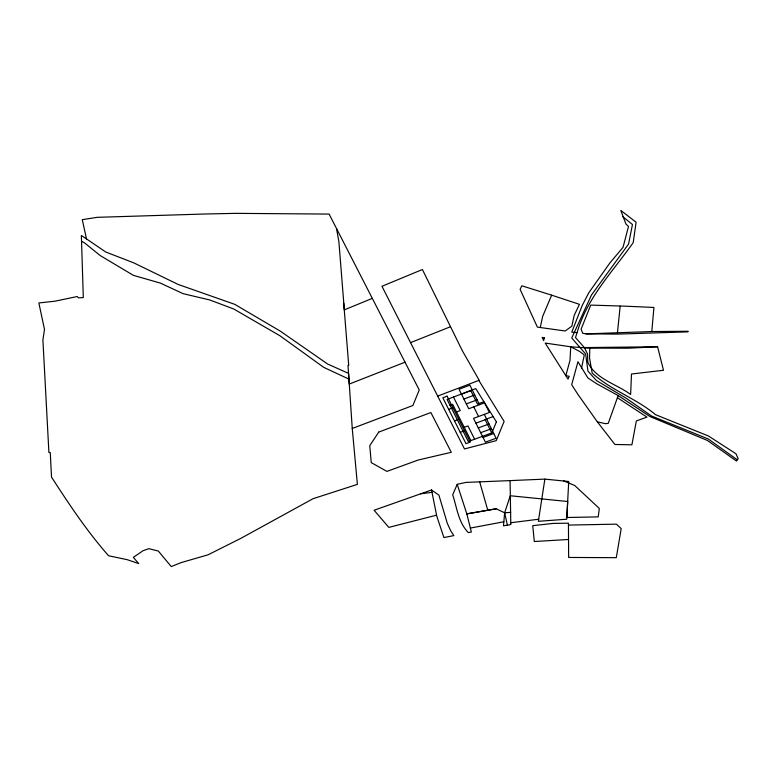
<?xml version="1.0" encoding="UTF-8"?>
<svg xmlns="http://www.w3.org/2000/svg" width="777" height="777" viewBox="0 0 777 777"><rect width="100%" height="100%" fill="white"/><g stroke="black" fill="none" stroke-linecap="round" stroke-linejoin="round"><path stroke-width="1.17" d="M581.497 368.317L584.275 354.992L579.7 351.486L570.726 346.795L569.997 360.402L565.831 375.65L569.172 376.282L568.026 379.118L545.201 343.065L570.726 346.795L589.83 348.135L589.529 358.003L592.181 373.077C610.945 390.239 635.974 398.28 655.535 414.675L708.362 435.946L735.965 453.749L738.15 458.731L736.411 461.004L707.371 440.433L649.902 416.511L618.171 395.571L596.581 383.683L587.81 377.845L577.962 361.693L571.678 384.741L578.107 394.677L597.358 421.862L614.908 444.473L631.895 444.813L636.363 420.92L646.979 417.132L617.404 397.727M563.675 480.895L574.737 485.508L599.32 508.449L598.222 516.88L566.822 517.492L567.725 501.505L510.266 495.755L504.642 512.791L503.477 525.854L510.81 524.572L510.081 480.613L544.862 479.118L568.725 481.487L566.734 519.221L538.364 521.309L544.862 479.118M651.796 331.536L653.933 307.459L623.98 306.128L590.724 305.099L581.089 329.234L582.75 333.275L586.101 333.877L617.948 334.1L687.781 331.876L688.267 331.264L651.796 331.536L586.101 333.877M617.443 332.828L620.172 306.148M540.326 327.263L542.667 316.365L551.67 295.163L579.419 304.331L574.193 315.394L571.823 326.214L565.18 330.983L537.393 327.117L520.114 289.355L521.804 285.79L551.67 295.163M577.078 332.692C586.868 297.979 612.868 271.484 633.206 242.638L636.091 222.222L620.784 210.412L625.932 223.99L628.506 226.447L623.037 247.3L609.77 263.121L588.888 292.618L582.294 305.283L571.765 332.148L577.078 332.692L575.485 337.519L584.372 347.581L587.529 353.962L587.81 362.237C595.804 379.215 616.569 384.052 630.633 394.463L631.497 374.019L663.49 370.27L657.585 346.756L584.372 347.581M618.171 395.571L608.255 423.339L605.623 423.688L597.358 421.862M457.216 484.314L452.7 494.813C456.963 507.682 458.343 522.533 468.385 532.643L471.357 532.031L466.822 513.869L457.216 484.314L465.889 482.41L510.081 480.613M405.011 362.189L372.309 298.368L344.328 309.858L338.898 241.822L336.519 228.525L329.118 214.083L235.781 213.354L204.807 214.005L97.183 217.327L82.275 219.668L86.509 238.918L105.73 252.01L133.702 262.83L178.118 284.44L234.712 304.322L280.196 331.07L327.651 364.034L348.552 373.378L349.262 384.071L405.011 362.189L419.24 389.957L412.878 405.516L352.253 428.457L357.381 484.372L313.053 498.708L240.579 538.5L208.051 554.807L181.09 562.616L171.261 566.588L158.314 551.029L148.873 548.679L143.191 550.64L133.323 557.362L138.753 563.607L127.166 559.673L108.595 555.749C87.15 531.497 69.134 504.331 51.515 477.107L50.272 452.602L48.902 452.467L42.9 339.879L44.503 329.458L38.85 302.952L54.992 301.194L77.205 296.532L78.458 297.853L83.304 297.562L81.362 235.499L86.509 238.918M410.567 342.618L450.534 326.719L462.237 350.534L479.186 380.254L437.704 396.085M461.48 394.172L472.299 390.073M463.908 399.048L474.718 394.959M450.019 405.312L452.632 404.322L470.901 440.578M448.679 409.392L452.962 407.779M466.326 403.904L477.127 399.844M456.497 411.985L460.256 410.577L453.467 397.047M483.896 401.709L477.476 404.118L470.745 390.491M454.506 420.911L458.77 419.327M464.209 427.301L467.948 425.922L474.621 439.219M493.123 416.589L485.11 419.561L491.724 432.944M475.922 423.164L486.674 419.182M460.275 432.342L464.539 430.769M478.302 427.933L489.044 423.97M480.672 432.692L491.404 428.749M483.032 437.441L493.754 433.508M431.536 489.976L436.752 516.083L443.91 537.558L453.836 535.606L450.806 530.973L447.309 523.329L438.908 495.124L431.536 489.976L374.096 510.236L388.801 527.389L436.577 515.17M470.367 528.069L503.846 521.765M496.212 508.799L466.822 513.869L496.212 508.799L504.642 512.791L510.703 512.344M420.668 493.803L432.099 492.327M510.8 522.736L538.694 519.23M568.531 539.471L534.314 541.52L532.731 525.67L553.224 523.407L568.443 523.183L568.638 557.459L616.287 557.672L621.202 528.622L616.433 524.154L568.453 525.077M657.585 346.756L627.962 348.203L589.83 348.135M348.941 379.098L323.786 367.395L279.778 335.654L233.799 309.023L209.741 299.961L183.09 293.657L160.295 283.071L133.469 275.388L100.165 255.536L84.732 243.026L81.546 241.297M737.315 459.829L708.313 439.005L651.602 416.035L626.456 398.416L596.406 380.516L587.956 371.085L585.635 354.011L571.736 337.995L591.472 295.017L628.574 244.056L632.459 224.504L622.795 216.686M478.807 380.39L504.127 421.416L496.221 440.646L464.5 448.951L381.963 286.286L422.406 269.522L450.534 326.719M336.519 228.525L372.309 298.368M473.766 406.857L478.554 416.511M479.526 404.7L469.881 385.159L459.042 389.287L468.735 408.741L484.576 402.807L489.345 412.49L473.533 418.376L485.392 442.162L496.095 438.257L484.304 414.364M479.642 481.74L487.781 510.246M504.642 512.791L507.391 525.165M343.716 303.127L348.718 365.365L348.018 365.384L352.253 428.457M544.395 337.966L543.638 340.559L542.142 337.335L544.395 337.966M496.386 421.853L491.89 432.876L468.288 441.54L447.076 399.465L475.767 388.587L496.386 421.853M378.739 432.09L369.755 445.677L371.251 462.606L386.936 471.406L418.133 460.033L451.291 452.301L430.866 412.538L378.739 432.09M447.096 396.144L442.812 397.775L466.006 443.677L470.25 442.123L447.096 396.144"/></g></svg>
